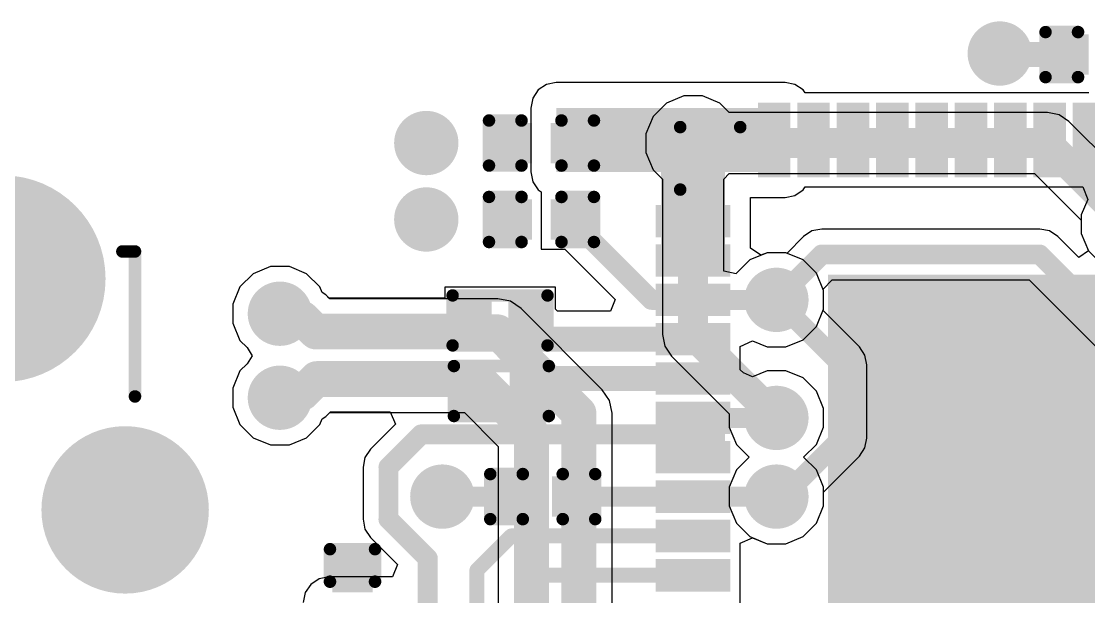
# Model space of a CAD drawing. Header units: inches. Extents: x -17 to 5374, y 0 to 5389.
# Drawn here: x 1.6 to 12.44, y 11.51 to 17.36 of the extents above; entities that cross this region are included whole.
import ezdxf

# ---------------------------------------------------------------- set-up
doc = ezdxf.new("R2010")
doc.units = ezdxf.units.IN
for name, color, linetype in [('Bottom Layer', 5, 'Continuous'), ('Bottom Solder', 6, 'Continuous'), ('Multi-Layer', 9, 'Continuous'), ('Pad Holes', 156, 'Continuous'), ('Top Layer', 1, 'Continuous'), ('Top Overlay', 2, 'Continuous'), ('Top Paste', 8, 'Continuous'), ('Top Solder', 216, 'Continuous'), ('Via Holes', 16, 'Continuous')]:
    doc.layers.add(name, color=color, linetype=linetype)

# ---------------------------------------------------------------- blocks, each defined once
blk = doc.blocks.new('USB_05__11')
at = {"layer": 'Bottom Layer'}
h = blk.add_hatch(color=5, dxfattribs=at)
edge = h.paths.add_edge_path()
edge.add_arc((-3.5, 1), 0.8, 0, 360)
h = blk.add_hatch(color=5, dxfattribs=at)
edge = h.paths.add_edge_path()
edge.add_arc((-5.85, -1.75), 1, 180, 360)
edge.add_line((-4.85, -1.75), (-4.85, -0.25))
edge.add_arc((-5.85, -0.25), 1, 0, 180)
edge.add_line((-6.85, -0.25), (-6.85, -1.75))
at = {"layer": 'Bottom Solder'}
h = blk.add_hatch(color=6, dxfattribs=at)
edge = h.paths.add_edge_path()
edge.add_arc((-3.5, 1), 0.851, 0, 360)
h = blk.add_hatch(color=6, dxfattribs=at)
edge = h.paths.add_edge_path()
edge.add_arc((-5.85, -1.75), 1.051, 180, 360)
edge.add_line((-4.799, -1.75), (-4.799, -0.25))
edge.add_arc((-5.85, -0.25), 1.051, 0, 180)
edge.add_line((-6.901, -0.25), (-6.901, -1.75))
at = {"layer": 'Multi-Layer'}
h = blk.add_hatch(color=9, dxfattribs=at)
edge = h.paths.add_edge_path()
edge.add_arc((-3.5, 1), 0.8, 0, 360)
h = blk.add_hatch(color=9, dxfattribs=at)
edge = h.paths.add_edge_path()
edge.add_arc((-5.85, -1.75), 1, 180, 360)
edge.add_line((-4.85, -1.75), (-4.85, -0.25))
edge.add_arc((-5.85, -0.25), 1, 0, 180)
edge.add_line((-6.85, -0.25), (-6.85, -1.75))
at = {"layer": 'Pad Holes'}
h = blk.add_hatch(color=7, dxfattribs=at)
edge = h.paths.add_edge_path()
edge.add_arc((-3.5, 1), 0.5, 0, 360)
h = blk.add_hatch(color=7, dxfattribs=at)
edge = h.paths.add_edge_path()
edge.add_arc((-5.85, -1.75), 0.5, 180, 360)
edge.add_line((-5.35, -1.75), (-5.35, -0.25))
edge.add_arc((-5.85, -0.25), 0.5, 0, 180)
edge.add_line((-6.35, -0.25), (-6.35, -1.75))
at = {"layer": 'Top Layer'}
h = blk.add_hatch(color=1, dxfattribs=at)
edge = h.paths.add_edge_path()
edge.add_arc((-3.5, 1), 0.8, 0, 360)
h = blk.add_hatch(color=1, dxfattribs=at)
edge = h.paths.add_edge_path()
edge.add_arc((-5.85, -1.75), 1, 180, 360)
edge.add_line((-4.85, -1.75), (-4.85, -0.25))
edge.add_arc((-5.85, -0.25), 1, 0, 180)
edge.add_line((-6.85, -0.25), (-6.85, -1.75))
at = {"layer": 'Top Solder'}
h = blk.add_hatch(color=216, dxfattribs=at)
edge = h.paths.add_edge_path()
edge.add_arc((-3.5, 1), 0.851, 0, 360)
h = blk.add_hatch(color=216, dxfattribs=at)
edge = h.paths.add_edge_path()
edge.add_arc((-5.85, -1.75), 1.051, 180, 360)
edge.add_line((-4.799, -1.75), (-4.799, -0.25))
edge.add_arc((-5.85, -0.25), 1.051, 0, 180)
edge.add_line((-6.901, -0.25), (-6.901, -1.75))
at = {"layer": 'Top Overlay', "const_width": 0.127}
for points in [[(-6.127, 0.972), (-6.127, 1.1)], [(-4.653, 1.1), (-6.127, 1.1)], [(-6.127, 0.972), (-6.127, 1.027)]]:
    blk.add_lwpolyline(points, dxfattribs=at)
at = {"layer": 'Top Overlay', "const_width": 0.0635}
for points in [[(-6.159, 1.1, 1), (-6.095, 1.1, 1)], [(-6.159, 1.1, 1), (-6.095, 1.1, 1)], [(-6.159, 1.027, 1), (-6.095, 1.027, 1)], [(-4.685, 1.1, 1), (-4.621, 1.1, 1)], [(-6.159, 0.972, 1), (-6.095, 0.972, 1)], [(-6.159, 0.972, 1), (-6.095, 0.972, 1)]]:
    blk.add_lwpolyline(points, format="xyb", close=True, dxfattribs=at)
blk = doc.blocks.new('CAP_0201_12')
at = {"layer": 'Top Layer'}
for points in [[(-0.45, 0.15), (-0.15, 0.15), (-0.15, -0.15), (-0.45, -0.15)], [(0.15, 0.15), (0.45, 0.15), (0.45, -0.15), (0.15, -0.15)]]:
    blk.add_hatch(color=1, dxfattribs=at).paths.add_polyline_path(points)
at = {"layer": 'Top Paste'}
for points in [[(-0.45, 0.15), (-0.15, 0.15), (-0.15, -0.15), (-0.45, -0.15)], [(0.15, 0.15), (0.45, 0.15), (0.45, -0.15), (0.15, -0.15)]]:
    blk.add_hatch(color=8, dxfattribs=at).paths.add_polyline_path(points)
at = {"layer": 'Top Solder'}
for points in [[(-0.505, 0.205), (-0.095, 0.205), (-0.095, -0.205), (-0.505, -0.205)], [(0.095, 0.205), (0.505, 0.205), (0.505, -0.205), (0.095, -0.205)]]:
    blk.add_hatch(color=216, dxfattribs=at).paths.add_polyline_path(points)
at = {"layer": 'Top Overlay', "const_width": 0.127}
for points in [[(-0.533, -0.229), (-0.533, 0.229)], [(-0.203, 0.229), (-0.533, 0.229)], [(0.533, 0.229), (0.203, 0.229)], [(0.533, -0.229), (0.533, 0.229)], [(-0.203, -0.229), (-0.533, -0.229)], [(0.533, -0.229), (0.203, -0.229)]]:
    blk.add_lwpolyline(points, dxfattribs=at)
at = {"layer": 'Top Overlay', "const_width": 0.0635}
for points in [[(-0.565, 0.229, 1), (-0.502, 0.229, 1)], [(-0.565, 0.229, 1), (-0.502, 0.229, 1)], [(-0.235, 0.229, 1), (-0.171, 0.229, 1)], [(0.171, 0.229, 1), (0.235, 0.229, 1)], [(0.502, 0.229, 1), (0.565, 0.229, 1)], [(0.502, 0.229, 1), (0.565, 0.229, 1)], [(-0.565, -0.229, 1), (-0.502, -0.229, 1)], [(-0.565, -0.229, 1), (-0.502, -0.229, 1)], [(-0.235, -0.229, 1), (-0.171, -0.229, 1)], [(0.171, -0.229, 1), (0.235, -0.229, 1)], [(0.502, -0.229, 1), (0.565, -0.229, 1)], [(0.502, -0.229, 1), (0.565, -0.229, 1)]]:
    blk.add_lwpolyline(points, format="xyb", close=True, dxfattribs=at)
blk = doc.blocks.new('56_QFN__7X7__23')
at = {"layer": 'Top Layer'}
for points in [[(-1.11, 3.1), (-1.11, 3.75), (-0.89, 3.75), (-0.89, 3.1)], [(-0.71, 3.1), (-0.71, 3.75), (-0.49, 3.75), (-0.49, 3.1)], [(-0.31, 3.1), (-0.31, 3.75), (-0.09, 3.75), (-0.09, 3.1)], [(0.09, 3.1), (0.09, 3.75), (0.31, 3.75), (0.31, 3.1)], [(0.49, 3.1), (0.49, 3.75), (0.71, 3.75), (0.71, 3.1)], [(0.89, 3.1), (0.89, 3.75), (1.11, 3.75), (1.11, 3.1)], [(1.29, 3.1), (1.29, 3.75), (1.51, 3.75), (1.51, 3.1)], [(1.69, 3.1), (1.69, 3.75), (1.91, 3.75), (1.91, 3.1)], [(2.09, 3.1), (2.09, 3.75), (2.31, 3.75), (2.31, 3.1)], [(2.49, 3.1), (2.49, 3.75), (2.71, 3.75), (2.71, 3.1)], [(3.1, 2.71), (3.75, 2.71), (3.75, 2.49), (3.1, 2.49)], [(3.1, 2.31), (3.75, 2.31), (3.75, 2.09), (3.1, 2.09)], [(-2, -2), (-2, 2), (2, 2), (2, -2)], [(3.1, 1.91), (3.75, 1.91), (3.75, 1.69), (3.1, 1.69)], [(3.1, 1.51), (3.75, 1.51), (3.75, 1.29), (3.1, 1.29)], [(3.1, 1.11), (3.75, 1.11), (3.75, 0.89), (3.1, 0.89)], [(3.1, 0.71), (3.75, 0.71), (3.75, 0.49), (3.1, 0.49)], [(3.1, 0.31), (3.75, 0.31), (3.75, 0.09), (3.1, 0.09)], [(3.1, -0.09), (3.75, -0.09), (3.75, -0.31), (3.1, -0.31)], [(3.1, -0.49), (3.75, -0.49), (3.75, -0.71), (3.1, -0.71)]]:
    blk.add_hatch(color=1, dxfattribs=at).paths.add_polyline_path(points)
at = {"layer": 'Top Paste'}
for points in [[(-1.11, 3.1), (-1.11, 3.75), (-0.89, 3.75), (-0.89, 3.1)], [(-0.71, 3.1), (-0.71, 3.75), (-0.49, 3.75), (-0.49, 3.1)], [(-0.31, 3.1), (-0.31, 3.75), (-0.09, 3.75), (-0.09, 3.1)], [(0.09, 3.1), (0.09, 3.75), (0.31, 3.75), (0.31, 3.1)], [(0.49, 3.1), (0.49, 3.75), (0.71, 3.75), (0.71, 3.1)], [(0.89, 3.1), (0.89, 3.75), (1.11, 3.75), (1.11, 3.1)], [(1.29, 3.1), (1.29, 3.75), (1.51, 3.75), (1.51, 3.1)], [(1.69, 3.1), (1.69, 3.75), (1.91, 3.75), (1.91, 3.1)], [(2.09, 3.1), (2.09, 3.75), (2.31, 3.75), (2.31, 3.1)], [(2.49, 3.1), (2.49, 3.75), (2.71, 3.75), (2.71, 3.1)], [(3.1, 2.71), (3.75, 2.71), (3.75, 2.49), (3.1, 2.49)], [(3.1, 2.31), (3.75, 2.31), (3.75, 2.09), (3.1, 2.09)], [(-2, -2), (-2, 2), (2, 2), (2, -2)], [(3.1, 1.91), (3.75, 1.91), (3.75, 1.69), (3.1, 1.69)], [(3.1, 1.51), (3.75, 1.51), (3.75, 1.29), (3.1, 1.29)], [(3.1, 1.11), (3.75, 1.11), (3.75, 0.89), (3.1, 0.89)], [(3.1, 0.71), (3.75, 0.71), (3.75, 0.49), (3.1, 0.49)], [(3.1, 0.31), (3.75, 0.31), (3.75, 0.09), (3.1, 0.09)], [(3.1, -0.09), (3.75, -0.09), (3.75, -0.31), (3.1, -0.31)], [(3.1, -0.49), (3.75, -0.49), (3.75, -0.71), (3.1, -0.71)]]:
    blk.add_hatch(color=8, dxfattribs=at).paths.add_polyline_path(points)
at = {"layer": 'Top Solder'}
for points in [[(-1.165, 3.045), (-1.165, 3.805), (-0.835, 3.805), (-0.835, 3.045)], [(-0.765, 3.045), (-0.765, 3.805), (-0.435, 3.805), (-0.435, 3.045)], [(-0.365, 3.045), (-0.365, 3.805), (-0.035, 3.805), (-0.035, 3.045)], [(0.035, 3.045), (0.035, 3.805), (0.365, 3.805), (0.365, 3.045)], [(0.435, 3.045), (0.435, 3.805), (0.765, 3.805), (0.765, 3.045)], [(0.835, 3.045), (0.835, 3.805), (1.165, 3.805), (1.165, 3.045)], [(1.235, 3.045), (1.235, 3.805), (1.565, 3.805), (1.565, 3.045)], [(1.635, 3.045), (1.635, 3.805), (1.965, 3.805), (1.965, 3.045)], [(2.035, 3.045), (2.035, 3.805), (2.365, 3.805), (2.365, 3.045)], [(2.435, 3.045), (2.435, 3.805), (2.765, 3.805), (2.765, 3.045)], [(3.045, 2.765), (3.805, 2.765), (3.805, 2.435), (3.045, 2.435)], [(3.045, 2.365), (3.805, 2.365), (3.805, 2.035), (3.045, 2.035)], [(-2.055, -2.055), (-2.055, 2.055), (2.055, 2.055), (2.055, -2.055)], [(3.045, 1.965), (3.805, 1.965), (3.805, 1.635), (3.045, 1.635)], [(3.045, 1.565), (3.805, 1.565), (3.805, 1.235), (3.045, 1.235)], [(3.045, 1.165), (3.805, 1.165), (3.805, 0.835), (3.045, 0.835)], [(3.045, 0.765), (3.805, 0.765), (3.805, 0.435), (3.045, 0.435)], [(3.045, 0.365), (3.805, 0.365), (3.805, 0.035), (3.045, 0.035)], [(3.045, -0.035), (3.805, -0.035), (3.805, -0.365), (3.045, -0.365)], [(3.045, -0.435), (3.805, -0.435), (3.805, -0.765), (3.045, -0.765)]]:
    blk.add_hatch(color=216, dxfattribs=at).paths.add_polyline_path(points)
at = {"layer": 'Top Overlay', "const_width": 0.127}
for points in [[(2.921, 3.556), (3.556, 3.556)], [(3.556, 3.556), (3.556, 2.946)]]:
    blk.add_lwpolyline(points, dxfattribs=at)
at = {"layer": 'Top Overlay', "const_width": 0.0635}
for points in [[(2.889, 3.556, 1), (2.953, 3.556, 1)], [(3.524, 3.556, 1), (3.588, 3.556, 1)], [(3.524, 3.556, 1), (3.588, 3.556, 1)], [(3.524, 2.946, 1), (3.588, 2.946, 1)]]:
    blk.add_lwpolyline(points, format="xyb", close=True, dxfattribs=at)
blk = doc.blocks.new('R___0201_32')
at = {"layer": 'Top Layer'}
for points in [[(-0.41, 0.185), (-0.14, 0.185), (-0.14, -0.185), (-0.41, -0.185)], [(0.14, 0.185), (0.41, 0.185), (0.41, -0.185), (0.14, -0.185)]]:
    blk.add_hatch(color=1, dxfattribs=at).paths.add_polyline_path(points)
at = {"layer": 'Top Paste'}
for points in [[(-0.41, 0.185), (-0.14, 0.185), (-0.14, -0.185), (-0.41, -0.185)], [(0.14, 0.185), (0.41, 0.185), (0.41, -0.185), (0.14, -0.185)]]:
    blk.add_hatch(color=8, dxfattribs=at).paths.add_polyline_path(points)
at = {"layer": 'Top Solder'}
for points in [[(-0.465, 0.24), (-0.085, 0.24), (-0.085, -0.24), (-0.465, -0.24)], [(0.085, 0.24), (0.465, 0.24), (0.465, -0.24), (0.085, -0.24)]]:
    blk.add_hatch(color=216, dxfattribs=at).paths.add_polyline_path(points)
at = {"layer": 'Top Overlay', "const_width": 0.127}
for points in [[(0.483, 0.254), (-0.483, 0.254)], [(-0.483, 0.254), (-0.483, -0.254)], [(0.483, 0.254), (0.483, -0.254)], [(0.483, -0.254), (-0.483, -0.254)]]:
    blk.add_lwpolyline(points, dxfattribs=at)
at = {"layer": 'Top Overlay', "const_width": 0.0635}
for points in [[(-0.514, 0.254, 1), (-0.451, 0.254, 1)], [(-0.514, 0.254, 1), (-0.451, 0.254, 1)], [(0.451, 0.254, 1), (0.514, 0.254, 1)], [(0.451, 0.254, 1), (0.514, 0.254, 1)], [(-0.514, -0.254, 1), (-0.451, -0.254, 1)], [(-0.514, -0.254, 1), (-0.451, -0.254, 1)], [(0.451, -0.254, 1), (0.514, -0.254, 1)], [(0.451, -0.254, 1), (0.514, -0.254, 1)]]:
    blk.add_lwpolyline(points, format="xyb", close=True, dxfattribs=at)
blk = doc.blocks.new('R___0201_33')
at = {"layer": 'Top Layer'}
for points in [[(-0.41, 0.185), (-0.14, 0.185), (-0.14, -0.185), (-0.41, -0.185)], [(0.14, 0.185), (0.41, 0.185), (0.41, -0.185), (0.14, -0.185)]]:
    blk.add_hatch(color=1, dxfattribs=at).paths.add_polyline_path(points)
at = {"layer": 'Top Paste'}
for points in [[(-0.41, 0.185), (-0.14, 0.185), (-0.14, -0.185), (-0.41, -0.185)], [(0.14, 0.185), (0.41, 0.185), (0.41, -0.185), (0.14, -0.185)]]:
    blk.add_hatch(color=8, dxfattribs=at).paths.add_polyline_path(points)
at = {"layer": 'Top Solder'}
for points in [[(-0.465, 0.24), (-0.085, 0.24), (-0.085, -0.24), (-0.465, -0.24)], [(0.085, 0.24), (0.465, 0.24), (0.465, -0.24), (0.085, -0.24)]]:
    blk.add_hatch(color=216, dxfattribs=at).paths.add_polyline_path(points)
at = {"layer": 'Top Overlay', "const_width": 0.127}
for points in [[(0.483, 0.254), (-0.483, 0.254)], [(-0.483, 0.254), (-0.483, -0.254)], [(0.483, 0.254), (0.483, -0.254)], [(0.483, -0.254), (-0.483, -0.254)]]:
    blk.add_lwpolyline(points, dxfattribs=at)
at = {"layer": 'Top Overlay', "const_width": 0.0635}
for points in [[(-0.514, 0.254, 1), (-0.451, 0.254, 1)], [(-0.514, 0.254, 1), (-0.451, 0.254, 1)], [(0.451, 0.254, 1), (0.514, 0.254, 1)], [(0.451, 0.254, 1), (0.514, 0.254, 1)], [(-0.514, -0.254, 1), (-0.451, -0.254, 1)], [(-0.514, -0.254, 1), (-0.451, -0.254, 1)], [(0.451, -0.254, 1), (0.514, -0.254, 1)], [(0.451, -0.254, 1), (0.514, -0.254, 1)]]:
    blk.add_lwpolyline(points, format="xyb", close=True, dxfattribs=at)
blk = doc.blocks.new('C___0201_42')
at = {"layer": 'Top Layer'}
for points in [[(-0.45, 0.15), (-0.15, 0.15), (-0.15, -0.15), (-0.45, -0.15)], [(0.15, 0.15), (0.45, 0.15), (0.45, -0.15), (0.15, -0.15)]]:
    blk.add_hatch(color=1, dxfattribs=at).paths.add_polyline_path(points)
at = {"layer": 'Top Paste'}
for points in [[(-0.45, 0.15), (-0.15, 0.15), (-0.15, -0.15), (-0.45, -0.15)], [(0.15, 0.15), (0.45, 0.15), (0.45, -0.15), (0.15, -0.15)]]:
    blk.add_hatch(color=8, dxfattribs=at).paths.add_polyline_path(points)
at = {"layer": 'Top Solder'}
for points in [[(-0.505, 0.205), (-0.095, 0.205), (-0.095, -0.205), (-0.505, -0.205)], [(0.095, 0.205), (0.505, 0.205), (0.505, -0.205), (0.095, -0.205)]]:
    blk.add_hatch(color=216, dxfattribs=at).paths.add_polyline_path(points)
at = {"layer": 'Top Overlay', "const_width": 0.127}
for points in [[(-0.533, 0.229), (-0.533, -0.229)], [(-0.203, 0.229), (-0.533, 0.229)], [(0.533, 0.229), (0.203, 0.229)], [(0.533, 0.229), (0.533, -0.229)], [(-0.203, -0.229), (-0.533, -0.229)], [(0.533, -0.229), (0.203, -0.229)]]:
    blk.add_lwpolyline(points, dxfattribs=at)
at = {"layer": 'Top Overlay', "const_width": 0.0635}
for points in [[(-0.565, 0.229, 1), (-0.502, 0.229, 1)], [(-0.565, 0.229, 1), (-0.502, 0.229, 1)], [(-0.235, 0.229, 1), (-0.171, 0.229, 1)], [(0.171, 0.229, 1), (0.235, 0.229, 1)], [(0.502, 0.229, 1), (0.565, 0.229, 1)], [(0.502, 0.229, 1), (0.565, 0.229, 1)], [(-0.565, -0.229, 1), (-0.502, -0.229, 1)], [(-0.565, -0.229, 1), (-0.502, -0.229, 1)], [(-0.235, -0.229, 1), (-0.171, -0.229, 1)], [(0.171, -0.229, 1), (0.235, -0.229, 1)], [(0.502, -0.229, 1), (0.565, -0.229, 1)], [(0.502, -0.229, 1), (0.565, -0.229, 1)]]:
    blk.add_lwpolyline(points, format="xyb", close=True, dxfattribs=at)
blk = doc.blocks.new('CAP_0201_43')
at = {"layer": 'Top Layer'}
for points in [[(-0.45, 0.15), (-0.15, 0.15), (-0.15, -0.15), (-0.45, -0.15)], [(0.15, 0.15), (0.45, 0.15), (0.45, -0.15), (0.15, -0.15)]]:
    blk.add_hatch(color=1, dxfattribs=at).paths.add_polyline_path(points)
at = {"layer": 'Top Paste'}
for points in [[(-0.45, 0.15), (-0.15, 0.15), (-0.15, -0.15), (-0.45, -0.15)], [(0.15, 0.15), (0.45, 0.15), (0.45, -0.15), (0.15, -0.15)]]:
    blk.add_hatch(color=8, dxfattribs=at).paths.add_polyline_path(points)
at = {"layer": 'Top Solder'}
for points in [[(-0.505, 0.205), (-0.095, 0.205), (-0.095, -0.205), (-0.505, -0.205)], [(0.095, 0.205), (0.505, 0.205), (0.505, -0.205), (0.095, -0.205)]]:
    blk.add_hatch(color=216, dxfattribs=at).paths.add_polyline_path(points)
at = {"layer": 'Top Overlay', "const_width": 0.127}
for points in [[(-0.203, 0.229), (-0.533, 0.229)], [(-0.533, 0.229), (-0.533, -0.229)], [(0.533, 0.229), (0.203, 0.229)], [(0.533, 0.229), (0.533, -0.229)], [(-0.203, -0.229), (-0.533, -0.229)], [(0.533, -0.229), (0.203, -0.229)]]:
    blk.add_lwpolyline(points, dxfattribs=at)
at = {"layer": 'Top Overlay', "const_width": 0.0635}
for points in [[(-0.565, 0.229, 1), (-0.502, 0.229, 1)], [(-0.565, 0.229, 1), (-0.502, 0.229, 1)], [(-0.235, 0.229, 1), (-0.171, 0.229, 1)], [(0.171, 0.229, 1), (0.235, 0.229, 1)], [(0.502, 0.229, 1), (0.565, 0.229, 1)], [(0.502, 0.229, 1), (0.565, 0.229, 1)], [(-0.565, -0.229, 1), (-0.502, -0.229, 1)], [(-0.565, -0.229, 1), (-0.502, -0.229, 1)], [(-0.235, -0.229, 1), (-0.171, -0.229, 1)], [(0.171, -0.229, 1), (0.235, -0.229, 1)], [(0.502, -0.229, 1), (0.565, -0.229, 1)], [(0.502, -0.229, 1), (0.565, -0.229, 1)]]:
    blk.add_lwpolyline(points, format="xyb", close=True, dxfattribs=at)
blk = doc.blocks.new('CAP_0201_45')
at = {"layer": 'Top Layer'}
for points in [[(-0.45, 0.15), (-0.15, 0.15), (-0.15, -0.15), (-0.45, -0.15)], [(0.15, 0.15), (0.45, 0.15), (0.45, -0.15), (0.15, -0.15)]]:
    blk.add_hatch(color=1, dxfattribs=at).paths.add_polyline_path(points)
at = {"layer": 'Top Paste'}
for points in [[(-0.45, 0.15), (-0.15, 0.15), (-0.15, -0.15), (-0.45, -0.15)], [(0.15, 0.15), (0.45, 0.15), (0.45, -0.15), (0.15, -0.15)]]:
    blk.add_hatch(color=8, dxfattribs=at).paths.add_polyline_path(points)
at = {"layer": 'Top Solder'}
for points in [[(-0.505, 0.205), (-0.095, 0.205), (-0.095, -0.205), (-0.505, -0.205)], [(0.095, 0.205), (0.505, 0.205), (0.505, -0.205), (0.095, -0.205)]]:
    blk.add_hatch(color=216, dxfattribs=at).paths.add_polyline_path(points)
at = {"layer": 'Top Overlay', "const_width": 0.127}
for points in [[(-0.533, 0.229), (-0.533, -0.229)], [(-0.203, 0.229), (-0.533, 0.229)], [(0.533, 0.229), (0.203, 0.229)], [(0.533, 0.229), (0.533, -0.229)], [(-0.203, -0.229), (-0.533, -0.229)], [(0.533, -0.229), (0.203, -0.229)]]:
    blk.add_lwpolyline(points, dxfattribs=at)
at = {"layer": 'Top Overlay', "const_width": 0.0635}
for points in [[(-0.565, 0.229, 1), (-0.502, 0.229, 1)], [(-0.565, 0.229, 1), (-0.502, 0.229, 1)], [(-0.235, 0.229, 1), (-0.171, 0.229, 1)], [(0.171, 0.229, 1), (0.235, 0.229, 1)], [(0.502, 0.229, 1), (0.565, 0.229, 1)], [(0.502, 0.229, 1), (0.565, 0.229, 1)], [(-0.565, -0.229, 1), (-0.502, -0.229, 1)], [(-0.565, -0.229, 1), (-0.502, -0.229, 1)], [(-0.235, -0.229, 1), (-0.171, -0.229, 1)], [(0.171, -0.229, 1), (0.235, -0.229, 1)], [(0.502, -0.229, 1), (0.565, -0.229, 1)], [(0.502, -0.229, 1), (0.565, -0.229, 1)]]:
    blk.add_lwpolyline(points, format="xyb", close=True, dxfattribs=at)
blk = doc.blocks.new('CAP_0201_46')
at = {"layer": 'Top Layer'}
for points in [[(-0.45, 0.15), (-0.15, 0.15), (-0.15, -0.15), (-0.45, -0.15)], [(0.15, 0.15), (0.45, 0.15), (0.45, -0.15), (0.15, -0.15)]]:
    blk.add_hatch(color=1, dxfattribs=at).paths.add_polyline_path(points)
at = {"layer": 'Top Paste'}
for points in [[(-0.45, 0.15), (-0.15, 0.15), (-0.15, -0.15), (-0.45, -0.15)], [(0.15, 0.15), (0.45, 0.15), (0.45, -0.15), (0.15, -0.15)]]:
    blk.add_hatch(color=8, dxfattribs=at).paths.add_polyline_path(points)
at = {"layer": 'Top Solder'}
for points in [[(-0.505, 0.205), (-0.095, 0.205), (-0.095, -0.205), (-0.505, -0.205)], [(0.095, 0.205), (0.505, 0.205), (0.505, -0.205), (0.095, -0.205)]]:
    blk.add_hatch(color=216, dxfattribs=at).paths.add_polyline_path(points)
at = {"layer": 'Top Overlay', "const_width": 0.127}
for points in [[(-0.533, 0.229), (-0.533, -0.229)], [(-0.203, 0.229), (-0.533, 0.229)], [(0.533, 0.229), (0.203, 0.229)], [(0.533, 0.229), (0.533, -0.229)], [(-0.203, -0.229), (-0.533, -0.229)], [(0.533, -0.229), (0.203, -0.229)]]:
    blk.add_lwpolyline(points, dxfattribs=at)
at = {"layer": 'Top Overlay', "const_width": 0.0635}
for points in [[(-0.565, 0.229, 1), (-0.502, 0.229, 1)], [(-0.565, 0.229, 1), (-0.502, 0.229, 1)], [(-0.235, 0.229, 1), (-0.171, 0.229, 1)], [(0.171, 0.229, 1), (0.235, 0.229, 1)], [(0.502, 0.229, 1), (0.565, 0.229, 1)], [(0.502, 0.229, 1), (0.565, 0.229, 1)], [(-0.565, -0.229, 1), (-0.502, -0.229, 1)], [(-0.565, -0.229, 1), (-0.502, -0.229, 1)], [(-0.235, -0.229, 1), (-0.171, -0.229, 1)], [(0.171, -0.229, 1), (0.235, -0.229, 1)], [(0.502, -0.229, 1), (0.565, -0.229, 1)], [(0.502, -0.229, 1), (0.565, -0.229, 1)]]:
    blk.add_lwpolyline(points, format="xyb", close=True, dxfattribs=at)

msp = doc.modelspace()

# ---------------------------------------------------------------- hatches: boundary and pattern name
at = {"layer": 'Bottom Layer'}
h = msp.add_hatch(color=5, dxfattribs=at)
edge = h.paths.add_edge_path()
edge.add_arc((11.541, 17.029), 0.225, 0, 360)
h = msp.add_hatch(color=5, dxfattribs=at)
edge = h.paths.add_edge_path()
edge.add_arc((5.712, 16.119), 0.225, 0, 360)
h = msp.add_hatch(color=5, dxfattribs=at)
edge = h.paths.add_edge_path()
edge.add_arc((8.424, 16.119), 0.225, 0, 360)
h = msp.add_hatch(color=5, dxfattribs=at)
edge = h.paths.add_edge_path()
edge.add_arc((5.712, 15.342), 0.225, 0, 360)
h = msp.add_hatch(color=5, dxfattribs=at)
edge = h.paths.add_edge_path()
edge.add_arc((9.271, 14.525), 0.225, 0, 360)
h = msp.add_hatch(color=5, dxfattribs=at)
edge = h.paths.add_edge_path()
edge.add_arc((4.224, 14.384), 0.225, 0, 360)
h = msp.add_hatch(color=5, dxfattribs=at)
edge = h.paths.add_edge_path()
edge.add_arc((11.872, 14.015), 0.225, 0, 360)
h = msp.add_hatch(color=5, dxfattribs=at)
edge = h.paths.add_edge_path()
edge.add_arc((4.224, 13.53), 0.225, 0, 360)
h = msp.add_hatch(color=5, dxfattribs=at)
edge = h.paths.add_edge_path()
edge.add_arc((9.271, 13.325), 0.225, 0, 360)
h = msp.add_hatch(color=5, dxfattribs=at)
edge = h.paths.add_edge_path()
edge.add_arc((10.559, 12.748), 0.225, 0, 360)
h = msp.add_hatch(color=5, dxfattribs=at)
edge = h.paths.add_edge_path()
edge.add_arc((11.849, 12.725), 0.225, 0, 360)
h = msp.add_hatch(color=5, dxfattribs=at)
edge = h.paths.add_edge_path()
edge.add_arc((5.875, 12.525), 0.225, 0, 360)
h = msp.add_hatch(color=5, dxfattribs=at)
edge = h.paths.add_edge_path()
edge.add_arc((9.271, 12.525), 0.225, 0, 360)
h = msp.add_hatch(color=5, dxfattribs=at)
edge = h.paths.add_edge_path()
edge.add_arc((11.826, 11.435), 0.225, 0, 360)
at = {"layer": 'Bottom Solder'}
h = msp.add_hatch(color=6, dxfattribs=at)
edge = h.paths.add_edge_path()
edge.add_arc((11.541, 17.029), 0.327, 0, 360)
h = msp.add_hatch(color=6, dxfattribs=at)
edge = h.paths.add_edge_path()
edge.add_arc((5.712, 16.119), 0.327, 0, 360)
h = msp.add_hatch(color=6, dxfattribs=at)
edge = h.paths.add_edge_path()
edge.add_arc((8.424, 16.119), 0.327, 0, 360)
h = msp.add_hatch(color=6, dxfattribs=at)
edge = h.paths.add_edge_path()
edge.add_arc((5.712, 15.342), 0.327, 0, 360)
h = msp.add_hatch(color=6, dxfattribs=at)
edge = h.paths.add_edge_path()
edge.add_arc((9.271, 14.525), 0.327, 0, 360)
h = msp.add_hatch(color=6, dxfattribs=at)
edge = h.paths.add_edge_path()
edge.add_arc((4.224, 14.384), 0.327, 0, 360)
h = msp.add_hatch(color=6, dxfattribs=at)
edge = h.paths.add_edge_path()
edge.add_arc((11.872, 14.015), 0.327, 0, 360)
h = msp.add_hatch(color=6, dxfattribs=at)
edge = h.paths.add_edge_path()
edge.add_arc((4.224, 13.53), 0.327, 0, 360)
h = msp.add_hatch(color=6, dxfattribs=at)
edge = h.paths.add_edge_path()
edge.add_arc((9.271, 13.325), 0.327, 0, 360)
h = msp.add_hatch(color=6, dxfattribs=at)
edge = h.paths.add_edge_path()
edge.add_arc((10.559, 12.748), 0.327, 0, 360)
h = msp.add_hatch(color=6, dxfattribs=at)
edge = h.paths.add_edge_path()
edge.add_arc((11.849, 12.725), 0.327, 0, 360)
h = msp.add_hatch(color=6, dxfattribs=at)
edge = h.paths.add_edge_path()
edge.add_arc((5.875, 12.525), 0.327, 0, 360)
h = msp.add_hatch(color=6, dxfattribs=at)
edge = h.paths.add_edge_path()
edge.add_arc((9.271, 12.525), 0.327, 0, 360)
h = msp.add_hatch(color=6, dxfattribs=at)
edge = h.paths.add_edge_path()
edge.add_arc((11.826, 11.435), 0.327, 0, 360)
at = {"layer": 'Top Layer'}
h = msp.add_hatch(color=1, dxfattribs=at)
edge = h.paths.add_edge_path()
edge.add_arc((11.541, 17.029), 0.225, 0, 360)
for points in [[(7.033, 15.825), (9.359, 15.825), (9.359, 16.475), (7.033, 16.475)], [(8.099, 14.815), (8.749, 14.815), (8.749, 16.475), (8.099, 16.475)], [(8.099, 12.815), (8.749, 12.815), (8.749, 13.435), (8.099, 13.435)]]:
    msp.add_hatch(color=1, dxfattribs=at).paths.add_polyline_path(points)
h = msp.add_hatch(color=1, dxfattribs=at)
edge = h.paths.add_edge_path()
edge.add_arc((5.712, 16.119), 0.225, 0, 360)
h = msp.add_hatch(color=1, dxfattribs=at)
edge = h.paths.add_edge_path()
edge.add_arc((8.424, 16.119), 0.225, 0, 360)
h = msp.add_hatch(color=1, dxfattribs=at)
edge = h.paths.add_edge_path()
edge.add_arc((5.712, 15.342), 0.225, 0, 360)
h = msp.add_hatch(color=1, dxfattribs=at)
edge = h.paths.add_edge_path()
edge.add_arc((9.271, 14.525), 0.225, 0, 360)
h = msp.add_hatch(color=1, dxfattribs=at)
edge = h.paths.add_edge_path()
edge.add_arc((4.224, 14.384), 0.225, 0, 360)
h = msp.add_hatch(color=1, dxfattribs=at)
edge = h.paths.add_edge_path()
edge.add_arc((11.872, 14.015), 0.225, 0, 360)
h = msp.add_hatch(color=1, dxfattribs=at)
edge = h.paths.add_edge_path()
edge.add_arc((4.224, 13.53), 0.225, 0, 360)
h = msp.add_hatch(color=1, dxfattribs=at)
edge = h.paths.add_edge_path()
edge.add_arc((9.271, 13.325), 0.225, 0, 360)
h = msp.add_hatch(color=1, dxfattribs=at)
edge = h.paths.add_edge_path()
edge.add_arc((10.559, 12.748), 0.225, 0, 360)
h = msp.add_hatch(color=1, dxfattribs=at)
edge = h.paths.add_edge_path()
edge.add_arc((11.849, 12.725), 0.225, 0, 360)
h = msp.add_hatch(color=1, dxfattribs=at)
edge = h.paths.add_edge_path()
edge.add_arc((5.875, 12.525), 0.225, 0, 360)
h = msp.add_hatch(color=1, dxfattribs=at)
edge = h.paths.add_edge_path()
edge.add_arc((9.271, 12.525), 0.225, 0, 360)
h = msp.add_hatch(color=1, dxfattribs=at)
edge = h.paths.add_edge_path()
edge.add_arc((11.826, 11.435), 0.225, 0, 360)
at = {"layer": 'Top Solder'}
h = msp.add_hatch(color=216, dxfattribs=at)
edge = h.paths.add_edge_path()
edge.add_arc((11.541, 17.029), 0.327, 0, 360)
h = msp.add_hatch(color=216, dxfattribs=at)
edge = h.paths.add_edge_path()
edge.add_arc((5.712, 16.119), 0.327, 0, 360)
h = msp.add_hatch(color=216, dxfattribs=at)
edge = h.paths.add_edge_path()
edge.add_arc((8.424, 16.119), 0.327, 0, 360)
h = msp.add_hatch(color=216, dxfattribs=at)
edge = h.paths.add_edge_path()
edge.add_arc((5.712, 15.342), 0.327, 0, 360)
h = msp.add_hatch(color=216, dxfattribs=at)
edge = h.paths.add_edge_path()
edge.add_arc((9.271, 14.525), 0.327, 0, 360)
h = msp.add_hatch(color=216, dxfattribs=at)
edge = h.paths.add_edge_path()
edge.add_arc((4.224, 14.384), 0.327, 0, 360)
h = msp.add_hatch(color=216, dxfattribs=at)
edge = h.paths.add_edge_path()
edge.add_arc((11.872, 14.015), 0.327, 0, 360)
h = msp.add_hatch(color=216, dxfattribs=at)
edge = h.paths.add_edge_path()
edge.add_arc((4.224, 13.53), 0.327, 0, 360)
h = msp.add_hatch(color=216, dxfattribs=at)
edge = h.paths.add_edge_path()
edge.add_arc((9.271, 13.325), 0.327, 0, 360)
h = msp.add_hatch(color=216, dxfattribs=at)
edge = h.paths.add_edge_path()
edge.add_arc((10.559, 12.748), 0.327, 0, 360)
h = msp.add_hatch(color=216, dxfattribs=at)
edge = h.paths.add_edge_path()
edge.add_arc((11.849, 12.725), 0.327, 0, 360)
h = msp.add_hatch(color=216, dxfattribs=at)
edge = h.paths.add_edge_path()
edge.add_arc((5.875, 12.525), 0.327, 0, 360)
h = msp.add_hatch(color=216, dxfattribs=at)
edge = h.paths.add_edge_path()
edge.add_arc((9.271, 12.525), 0.327, 0, 360)
h = msp.add_hatch(color=216, dxfattribs=at)
edge = h.paths.add_edge_path()
edge.add_arc((11.826, 11.435), 0.327, 0, 360)
at = {"layer": 'Via Holes'}
h = msp.add_hatch(color=7, dxfattribs=at)
edge = h.paths.add_edge_path()
edge.add_arc((11.541, 17.029), 0.15, 0, 360)
h = msp.add_hatch(color=7, dxfattribs=at)
edge = h.paths.add_edge_path()
edge.add_arc((5.712, 16.119), 0.15, 0, 360)
h = msp.add_hatch(color=7, dxfattribs=at)
edge = h.paths.add_edge_path()
edge.add_arc((8.424, 16.119), 0.15, 0, 360)
h = msp.add_hatch(color=7, dxfattribs=at)
edge = h.paths.add_edge_path()
edge.add_arc((5.712, 15.342), 0.15, 0, 360)
h = msp.add_hatch(color=7, dxfattribs=at)
edge = h.paths.add_edge_path()
edge.add_arc((9.271, 14.525), 0.15, 0, 360)
h = msp.add_hatch(color=7, dxfattribs=at)
edge = h.paths.add_edge_path()
edge.add_arc((4.224, 14.384), 0.15, 0, 360)
h = msp.add_hatch(color=7, dxfattribs=at)
edge = h.paths.add_edge_path()
edge.add_arc((11.872, 14.015), 0.15, 0, 360)
h = msp.add_hatch(color=7, dxfattribs=at)
edge = h.paths.add_edge_path()
edge.add_arc((4.224, 13.53), 0.15, 0, 360)
h = msp.add_hatch(color=7, dxfattribs=at)
edge = h.paths.add_edge_path()
edge.add_arc((9.271, 13.325), 0.15, 0, 360)
h = msp.add_hatch(color=7, dxfattribs=at)
edge = h.paths.add_edge_path()
edge.add_arc((10.559, 12.748), 0.15, 0, 360)
h = msp.add_hatch(color=7, dxfattribs=at)
edge = h.paths.add_edge_path()
edge.add_arc((11.849, 12.725), 0.15, 0, 360)
h = msp.add_hatch(color=7, dxfattribs=at)
edge = h.paths.add_edge_path()
edge.add_arc((5.875, 12.525), 0.15, 0, 360)
h = msp.add_hatch(color=7, dxfattribs=at)
edge = h.paths.add_edge_path()
edge.add_arc((9.271, 12.525), 0.15, 0, 360)
h = msp.add_hatch(color=7, dxfattribs=at)
edge = h.paths.add_edge_path()
edge.add_arc((11.826, 11.435), 0.15, 0, 360)

# ---------------------------------------------------------------- linework, layer by layer
at = {"layer": 'Bottom Layer'}
for p, q in [((8.153, 16.525), (8.018, 16.39)), ((8.329, 16.598), (8.153, 16.525)), ((8.519, 16.598), (8.329, 16.598)), ((8.695, 16.525), (8.519, 16.598)), ((8.791, 16.429), (8.695, 16.525)), ((8.018, 16.39), (7.945, 16.214)), ((12.025, 16.429), (8.791, 16.429)), ((12.144, 16.406), (12.025, 16.429)), ((12.245, 16.338), (12.144, 16.406)), ((12.81, 15.773), (12.245, 16.338)), ((7.945, 16.214), (7.945, 16.023)), ((7.945, 16.023), (8.018, 15.847)), ((8.018, 15.847), (8.113, 15.752)), ((8.113, 15.752), (8.113, 14.172)), ((8.735, 15.752), (8.791, 15.808)), ((8.735, 14.815), (8.735, 15.752)), ((8.791, 15.808), (11.896, 15.808)), ((11.896, 15.808), (12.37, 15.334)), ((12.37, 15.334), (12.37, 15.199)), ((9.632, 15.225), (9.548, 15.169)), ((9.732, 15.245), (9.632, 15.225)), ((11.947, 15.245), (9.732, 15.245)), ((12.046, 15.225), (11.947, 15.245)), ((12.13, 15.169), (12.046, 15.225)), ((12.37, 15.199), (12.443, 15.023)), ((9.548, 15.169), (9.379, 14.999)), ((12.344, 14.954), (12.13, 15.169)), ((9.176, 15.004), (9, 14.931)), ((9.366, 15.004), (9.176, 15.004)), ((9.379, 14.999), (9.366, 15.004)), ((12.443, 15.023), (12.344, 14.954)), ((4.129, 14.863), (3.953, 14.79)), ((4.32, 14.863), (4.129, 14.863)), ((4.496, 14.79), (4.32, 14.863)), ((9, 14.931), (8.865, 14.797)), ((3.953, 14.79), (3.818, 14.656)), ((4.63, 14.656), (4.496, 14.79)), ((8.862, 14.789), (8.735, 14.815)), ((8.865, 14.797), (8.862, 14.789)), ((3.818, 14.656), (3.745, 14.48)), ((4.653, 14.6), (4.63, 14.656)), ((9.745, 14.633), (9.839, 14.727)), ((9.839, 14.727), (11.839, 14.727)), ((11.839, 14.727), (13.423, 13.143)), ((4.69, 14.576), (4.653, 14.6)), ((4.73, 14.535), (4.69, 14.576)), ((9.75, 14.621), (9.745, 14.633)), ((9.75, 14.43), (9.75, 14.621)), ((3.745, 14.48), (3.745, 14.289)), ((6.438, 14.535), (4.73, 14.535)), ((6.567, 14.51), (6.438, 14.535)), ((6.676, 14.437), (6.567, 14.51)), ((7.501, 13.611), (6.676, 14.437)), ((9.745, 14.418), (9.75, 14.43)), ((10.115, 14.048), (9.745, 14.418)), ((3.745, 14.289), (3.818, 14.113)), ((3.818, 14.113), (3.891, 14.04)), ((8.113, 14.172), (8.137, 14.053)), ((3.891, 14.04), (3.941, 13.957)), ((8.137, 14.053), (8.204, 13.953)), ((10.171, 13.964), (10.115, 14.048)), ((3.941, 13.957), (3.891, 13.874)), ((8.204, 13.953), (8.792, 13.365)), ((10.19, 13.865), (10.171, 13.964)), ((3.818, 13.802), (3.745, 13.626)), ((3.891, 13.874), (3.818, 13.802)), ((10.19, 13.119), (10.19, 13.865)), ((3.745, 13.626), (3.745, 13.435)), ((7.574, 13.502), (7.501, 13.611)), ((7.6, 13.373), (7.574, 13.502)), ((3.745, 13.435), (3.818, 13.259)), ((4.69, 13.339), (4.73, 13.379)), ((4.73, 13.379), (6.099, 13.379)), ((6.099, 13.379), (6.444, 13.034)), ((7.6, 9.425), (7.6, 13.373)), ((8.792, 13.365), (8.792, 13.23)), ((3.818, 13.259), (3.953, 13.124)), ((4.496, 13.124), (4.63, 13.259)), ((4.63, 13.259), (4.653, 13.314)), ((4.653, 13.314), (4.69, 13.339)), ((8.792, 13.23), (8.865, 13.054)), ((3.953, 13.124), (4.129, 13.051)), ((4.129, 13.051), (4.32, 13.051)), ((4.32, 13.051), (4.496, 13.124)), ((6.444, 13.034), (6.444, 9.765)), ((8.865, 13.054), (8.994, 12.925)), ((10.115, 12.936), (10.171, 13.02)), ((10.171, 13.02), (10.19, 13.119)), ((8.994, 12.925), (8.865, 12.797)), ((9.75, 12.571), (10.115, 12.936)), ((8.865, 12.797), (8.792, 12.621)), ((8.792, 12.621), (8.792, 12.43)), ((9.75, 12.43), (9.75, 12.571)), ((8.792, 12.43), (8.865, 12.254)), ((9.677, 12.254), (9.75, 12.43)), ((8.865, 12.254), (9, 12.119)), ((9.542, 12.119), (9.677, 12.254)), ((9, 12.119), (9.176, 12.046)), ((9.176, 12.046), (9.366, 12.046)), ((9.366, 12.046), (9.542, 12.119))]:
    msp.add_line(p, q, dxfattribs=at)
for points, const_width in [([(8.424, 14.172), (8.424, 16.119)], 0.305), ([(8.424, 16.119), (12.025, 16.119)], 0.305), ([(12.025, 16.119), (12.849, 15.294)], 0.305), ([(9.271, 14.525), (9.732, 14.986)], 0.203), ([(9.732, 14.986), (11.947, 14.986)], 0.203), ([(11.947, 14.986), (13.606, 13.326)], 0.203), ([(4.224, 14.384), (4.271, 14.337)], 0.356), ([(9.271, 14.525), (9.931, 13.865)], 0.203), ([(4.271, 14.337), (4.452, 14.337)], 0.356), ([(4.452, 14.337), (4.591, 14.199)], 0.356), ([(4.591, 14.199), (6.438, 14.199)], 0.356), ([(6.438, 14.199), (7.263, 13.373)], 0.356), ([(8.424, 14.172), (9.271, 13.325)], 0.305), ([(4.452, 13.577), (4.591, 13.716)], 0.356), ([(4.591, 13.716), (6.238, 13.716)], 0.356), ([(6.238, 13.716), (6.781, 13.173)], 0.356), ([(9.931, 13.119), (9.931, 13.865)], 0.203), ([(4.224, 13.53), (4.271, 13.577)], 0.356), ([(4.271, 13.577), (4.452, 13.577)], 0.356), ([(7.263, 9.425), (7.263, 13.373)], 0.356), ([(6.781, 9.625), (6.781, 13.173)], 0.356), ([(9.338, 12.525), (9.931, 13.119)], 0.203), ([(9.271, 12.525), (9.338, 12.525)], 0.203)]:
    msp.add_lwpolyline(points, dxfattribs=dict(at, const_width=const_width))
for points, const_width in [([(8.348, 16.119, 1), (8.5, 16.119, 1)], 0.152), ([(8.348, 16.119, 1), (8.5, 16.119, 1)], 0.152), ([(11.949, 16.119, 1), (12.101, 16.119, 1)], 0.152), ([(11.949, 16.119, 1), (12.101, 16.119, 1)], 0.152), ([(9.681, 14.986, 1), (9.782, 14.986, 1)], 0.102), ([(9.681, 14.986, 1), (9.782, 14.986, 1)], 0.102), ([(11.896, 14.986, 1), (11.997, 14.986, 1)], 0.102), ([(11.896, 14.986, 1), (11.997, 14.986, 1)], 0.102), ([(4.136, 14.384, 1), (4.313, 14.384, 1)], 0.178), ([(9.22, 14.525, 1), (9.322, 14.525, 1)], 0.102), ([(9.22, 14.525, 1), (9.322, 14.525, 1)], 0.102), ([(4.182, 14.337, 1), (4.36, 14.337, 1)], 0.178), ([(4.182, 14.337, 1), (4.36, 14.337, 1)], 0.178), ([(4.363, 14.337, 1), (4.541, 14.337, 1)], 0.178), ([(4.363, 14.337, 1), (4.541, 14.337, 1)], 0.178), ([(4.502, 14.199, 1), (4.68, 14.199, 1)], 0.178), ([(4.502, 14.199, 1), (4.68, 14.199, 1)], 0.178), ([(6.349, 14.199, 1), (6.527, 14.199, 1)], 0.178), ([(6.349, 14.199, 1), (6.527, 14.199, 1)], 0.178), ([(8.348, 14.172, 1), (8.5, 14.172, 1)], 0.152), ([(8.348, 14.172, 1), (8.5, 14.172, 1)], 0.152), ([(4.502, 13.716, 1), (4.68, 13.716, 1)], 0.178), ([(4.502, 13.716, 1), (4.68, 13.716, 1)], 0.178), ([(6.149, 13.716, 1), (6.327, 13.716, 1)], 0.178), ([(6.149, 13.716, 1), (6.327, 13.716, 1)], 0.178), ([(9.881, 13.865, 1), (9.982, 13.865, 1)], 0.102), ([(9.881, 13.865, 1), (9.982, 13.865, 1)], 0.102), ([(4.136, 13.53, 1), (4.313, 13.53, 1)], 0.178), ([(4.182, 13.577, 1), (4.36, 13.577, 1)], 0.178), ([(4.182, 13.577, 1), (4.36, 13.577, 1)], 0.178), ([(4.363, 13.577, 1), (4.541, 13.577, 1)], 0.178), ([(4.363, 13.577, 1), (4.541, 13.577, 1)], 0.178), ([(7.174, 13.373, 1), (7.352, 13.373, 1)], 0.178), ([(7.174, 13.373, 1), (7.352, 13.373, 1)], 0.178), ([(9.195, 13.325, 1), (9.347, 13.325, 1)], 0.152), ([(6.692, 13.173, 1), (6.87, 13.173, 1)], 0.178), ([(6.692, 13.173, 1), (6.87, 13.173, 1)], 0.178), ([(9.881, 13.119, 1), (9.982, 13.119, 1)], 0.102), ([(9.881, 13.119, 1), (9.982, 13.119, 1)], 0.102), ([(9.22, 12.525, 1), (9.322, 12.525, 1)], 0.102), ([(9.287, 12.525, 1), (9.389, 12.525, 1)], 0.102), ([(9.287, 12.525, 1), (9.389, 12.525, 1)], 0.102)]:
    msp.add_lwpolyline(points, format="xyb", close=True, dxfattribs=dict(at, const_width=const_width))
at = {"layer": 'Top Layer'}
for p, q in [((6.934, 16.715), (6.85, 16.659)), ((7.033, 16.734), (6.934, 16.715)), ((9.359, 16.734), (7.033, 16.734)), ((9.458, 16.715), (9.359, 16.734)), ((9.542, 16.659), (9.458, 16.715)), ((6.85, 16.659), (6.794, 16.575)), ((9.563, 16.628), (9.542, 16.659)), ((12.447, 16.628), (9.563, 16.628)), ((6.794, 16.575), (6.774, 16.475)), ((6.774, 16.475), (6.774, 15.825)), ((6.774, 15.825), (6.794, 15.726)), ((6.794, 15.726), (6.85, 15.642)), ((6.85, 15.642), (6.881, 15.622)), ((9.458, 15.586), (9.542, 15.642)), ((9.542, 15.642), (9.563, 15.673)), ((9.563, 15.673), (12.384, 15.673)), ((12.384, 15.673), (12.435, 15.546)), ((6.881, 15.622), (6.881, 15.04)), ((9.008, 15.049), (9.008, 15.566)), ((9.008, 15.566), (9.359, 15.566)), ((9.359, 15.566), (9.458, 15.586)), ((12.435, 15.546), (12.37, 15.39)), ((12.37, 15.39), (12.37, 15.199)), ((12.37, 15.199), (12.443, 15.023)), ((6.881, 15.04), (7.12, 15.04)), ((7.12, 15.04), (7.632, 14.528)), ((9.114, 14.979), (9.008, 15.049)), ((9.176, 15.004), (9.114, 14.979)), ((9.366, 15.004), (9.176, 15.004)), ((9.542, 14.931), (9.366, 15.004)), ((12.443, 15.023), (12.578, 14.888)), ((4.129, 14.863), (3.953, 14.79)), ((4.32, 14.863), (4.129, 14.863)), ((4.496, 14.79), (4.32, 14.863)), ((9.677, 14.797), (9.542, 14.931)), ((3.953, 14.79), (3.818, 14.656)), ((4.63, 14.656), (4.496, 14.79)), ((9.75, 14.621), (9.677, 14.797)), ((3.818, 14.656), (3.745, 14.48)), ((4.653, 14.6), (4.63, 14.656)), ((7.025, 14.653), (5.9, 14.653)), ((5.9, 14.653), (5.9, 14.543)), ((7.025, 14.432), (7.025, 14.653)), ((4.69, 14.576), (4.653, 14.6)), ((4.722, 14.543), (4.69, 14.576)), ((5.9, 14.543), (4.722, 14.543)), ((9.75, 14.43), (9.75, 14.621)), ((3.745, 14.48), (3.745, 14.289)), ((7.046, 14.41), (7.025, 14.432)), ((7.632, 14.528), (7.583, 14.41)), ((9.677, 14.254), (9.75, 14.43)), ((7.583, 14.41), (7.046, 14.41)), ((3.745, 14.289), (3.818, 14.113)), ((9.542, 14.119), (9.677, 14.254)), ((3.818, 14.113), (3.891, 14.04)), ((8.902, 14.052), (9.029, 14.107)), ((9.029, 14.107), (9.176, 14.046)), ((9.366, 14.046), (9.542, 14.119)), ((3.891, 14.04), (3.941, 13.957)), ((8.902, 13.813), (8.902, 14.052)), ((9.176, 14.046), (9.366, 14.046)), ((3.941, 13.957), (3.891, 13.874)), ((3.818, 13.802), (3.745, 13.626)), ((3.891, 13.874), (3.818, 13.802)), ((8.937, 13.784), (8.902, 13.813)), ((9.029, 13.743), (8.937, 13.784)), ((9.176, 13.804), (9.029, 13.743)), ((9.366, 13.804), (9.176, 13.804)), ((9.542, 13.731), (9.366, 13.804)), ((9.677, 13.597), (9.542, 13.731)), ((3.745, 13.626), (3.745, 13.435)), ((9.75, 13.421), (9.677, 13.597)), ((3.745, 13.435), (3.818, 13.259)), ((4.69, 13.339), (4.738, 13.387)), ((4.738, 13.387), (5.345, 13.387)), ((5.345, 13.387), (5.398, 13.26)), ((9.75, 13.23), (9.75, 13.421)), ((3.818, 13.259), (3.953, 13.124)), ((4.496, 13.124), (4.63, 13.259)), ((4.63, 13.259), (4.653, 13.314)), ((4.653, 13.314), (4.69, 13.339)), ((5.398, 13.26), (5.145, 13.007)), ((9.677, 13.054), (9.75, 13.23)), ((3.953, 13.124), (4.129, 13.051)), ((4.129, 13.051), (4.32, 13.051)), ((4.32, 13.051), (4.496, 13.124)), ((9.548, 12.925), (9.677, 13.054)), ((5.089, 12.923), (5.069, 12.824)), ((5.145, 13.007), (5.089, 12.923)), ((9.677, 12.797), (9.548, 12.925)), ((5.069, 12.824), (5.069, 12.295)), ((9.75, 12.621), (9.677, 12.797)), ((9.75, 12.43), (9.75, 12.621)), ((9.677, 12.254), (9.75, 12.43)), ((5.069, 12.295), (5.089, 12.195)), ((5.089, 12.195), (5.145, 12.111)), ((9.542, 12.119), (9.677, 12.254)), ((5.145, 12.111), (5.421, 11.836)), ((8.902, 12.052), (9.029, 12.107)), ((8.902, 11.158), (8.902, 12.052)), ((9.029, 12.107), (9.176, 12.046)), ((9.176, 12.046), (9.366, 12.046)), ((9.366, 12.046), (9.542, 12.119)), ((5.421, 11.836), (5.368, 11.709)), ((4.538, 11.633), (4.482, 11.549)), ((4.622, 11.689), (4.538, 11.633)), ((4.721, 11.709), (4.622, 11.689)), ((5.368, 11.709), (4.721, 11.709)), ((4.482, 11.549), (4.462, 11.45))]:
    msp.add_line(p, q, dxfattribs=at)
for points, const_width in [([(11.541, 17.029), (11.553, 17.018)], 0.254), ([(11.553, 17.018), (12.24, 17.018)], 0.254), ([(7.183, 15.342), (8, 14.525)], 0.203), ([(8, 14.525), (8.424, 14.525)], 0.203), ([(8.424, 14.525), (9.271, 14.525)], 0.203), ([(4.452, 14.337), (4.583, 14.207)], 0.356), ([(6.042, 14.207), (6.152, 14.316)], 0.356), ([(6.152, 14.316), (6.187, 14.316)], 0.356), ([(6.737, 14.266), (6.737, 14.316)], 0.254), ([(4.583, 14.207), (6.042, 14.207)], 0.356), ([(6.737, 14.266), (6.745, 14.258)], 0.254), ([(6.745, 14.258), (6.795, 14.258)], 0.254), ([(6.795, 14.258), (6.928, 14.125)], 0.254), ([(6.928, 14.125), (8.424, 14.125)], 0.254), ([(4.452, 13.577), (4.599, 13.724)], 0.356), ([(4.599, 13.724), (6.039, 13.724)], 0.356), ([(6.039, 13.724), (6.164, 13.598)], 0.356), ([(6.75, 13.648), (6.758, 13.656)], 0.254), ([(6.758, 13.656), (6.838, 13.656)], 0.254), ([(6.838, 13.656), (6.907, 13.725)], 0.254), ([(6.907, 13.725), (8.424, 13.725)], 0.254), ([(6.164, 13.598), (6.2, 13.598)], 0.356), ([(6.75, 13.598), (6.75, 13.648)], 0.254), ([(8.424, 13.325), (9.271, 13.325)], 0.203), ([(8.424, 13.325), (8.454, 13.356)], 0.152), ([(5.328, 12.824), (5.661, 13.157)], 0.203), ([(5.661, 13.157), (8.55, 13.157)], 0.203), ([(8.175, 12.959), (8.175, 13.068)], 0.152), ([(8.175, 12.959), (8.209, 12.925)], 0.152), ([(5.328, 12.295), (5.328, 12.824)], 0.203), ([(8.209, 12.925), (8.424, 12.925)], 0.152), ([(5.875, 12.525), (6.596, 12.525)], 0.203), ([(7.196, 12.525), (8.424, 12.525)], 0.203), ([(8.424, 12.525), (9.271, 12.525)], 0.203), ([(5.328, 12.295), (5.727, 11.896)], 0.203), ([(6.227, 11.777), (6.576, 12.125)], 0.152), ([(6.576, 12.125), (8.424, 12.125)], 0.152), ([(5.727, 11.1), (5.727, 11.896)], 0.203), ([(6.227, 11.1), (6.227, 11.777)], 0.152), ([(6.758, 11.587), (6.896, 11.725)], 0.152), ([(6.896, 11.725), (8.424, 11.725)], 0.152), ([(6.758, 11.131), (6.758, 11.587)], 0.152)]:
    msp.add_lwpolyline(points, dxfattribs=dict(at, const_width=const_width))
for points, const_width in [([(11.478, 17.029, 1), (11.605, 17.029, 1)], 0.127), ([(11.489, 17.018, 1), (11.616, 17.018, 1)], 0.127), ([(11.489, 17.018, 1), (11.616, 17.018, 1)], 0.127), ([(12.176, 17.018, 1), (12.303, 17.018, 1)], 0.127), ([(7.133, 15.342, 1), (7.234, 15.342, 1)], 0.102), ([(7.95, 14.525, 1), (8.051, 14.525, 1)], 0.102), ([(7.95, 14.525, 1), (8.051, 14.525, 1)], 0.102), ([(8.373, 14.525, 1), (8.475, 14.525, 1)], 0.102), ([(8.373, 14.525, 1), (8.475, 14.525, 1)], 0.102), ([(9.22, 14.525, 1), (9.322, 14.525, 1)], 0.102), ([(4.363, 14.337, 1), (4.541, 14.337, 1)], 0.178), ([(6.063, 14.316, 1), (6.241, 14.316, 1)], 0.178), ([(6.063, 14.316, 1), (6.241, 14.316, 1)], 0.178), ([(6.098, 14.316, 1), (6.276, 14.316, 1)], 0.178), ([(6.674, 14.316, 1), (6.801, 14.316, 1)], 0.127), ([(4.494, 14.207, 1), (4.672, 14.207, 1)], 0.178), ([(4.494, 14.207, 1), (4.672, 14.207, 1)], 0.178), ([(5.953, 14.207, 1), (6.131, 14.207, 1)], 0.178), ([(5.953, 14.207, 1), (6.131, 14.207, 1)], 0.178), ([(6.674, 14.266, 1), (6.801, 14.266, 1)], 0.127), ([(6.674, 14.266, 1), (6.801, 14.266, 1)], 0.127), ([(6.682, 14.258, 1), (6.809, 14.258, 1)], 0.127), ([(6.682, 14.258, 1), (6.809, 14.258, 1)], 0.127), ([(6.732, 14.258, 1), (6.859, 14.258, 1)], 0.127), ([(6.732, 14.258, 1), (6.859, 14.258, 1)], 0.127), ([(6.864, 14.125, 1), (6.991, 14.125, 1)], 0.127), ([(6.864, 14.125, 1), (6.991, 14.125, 1)], 0.127), ([(8.361, 14.125, 1), (8.488, 14.125, 1)], 0.127), ([(4.51, 13.724, 1), (4.688, 13.724, 1)], 0.178), ([(4.51, 13.724, 1), (4.688, 13.724, 1)], 0.178), ([(5.95, 13.724, 1), (6.128, 13.724, 1)], 0.178), ([(5.95, 13.724, 1), (6.128, 13.724, 1)], 0.178), ([(6.694, 13.656, 1), (6.821, 13.656, 1)], 0.127), ([(6.694, 13.656, 1), (6.821, 13.656, 1)], 0.127), ([(6.774, 13.656, 1), (6.901, 13.656, 1)], 0.127), ([(6.774, 13.656, 1), (6.901, 13.656, 1)], 0.127), ([(6.843, 13.725, 1), (6.97, 13.725, 1)], 0.127), ([(6.843, 13.725, 1), (6.97, 13.725, 1)], 0.127), ([(8.361, 13.725, 1), (8.488, 13.725, 1)], 0.127), ([(4.363, 13.577, 1), (4.541, 13.577, 1)], 0.178), ([(6.075, 13.598, 1), (6.253, 13.598, 1)], 0.178), ([(6.075, 13.598, 1), (6.253, 13.598, 1)], 0.178), ([(6.111, 13.598, 1), (6.289, 13.598, 1)], 0.178), ([(6.686, 13.648, 1), (6.813, 13.648, 1)], 0.127), ([(6.686, 13.648, 1), (6.813, 13.648, 1)], 0.127), ([(6.686, 13.598, 1), (6.813, 13.598, 1)], 0.127), ([(8.373, 13.325, 1), (8.475, 13.325, 1)], 0.102), ([(8.386, 13.325, 1), (8.462, 13.325, 1)], 0.0762), ([(8.416, 13.356, 1), (8.492, 13.356, 1)], 0.0762), ([(9.22, 13.325, 1), (9.322, 13.325, 1)], 0.102), ([(5.61, 13.157, 1), (5.712, 13.157, 1)], 0.102), ([(5.61, 13.157, 1), (5.712, 13.157, 1)], 0.102), ([(8.499, 13.157, 1), (8.6, 13.157, 1)], 0.102), ([(8.137, 13.068, 1), (8.213, 13.068, 1)], 0.0762), ([(8.137, 12.959, 1), (8.213, 12.959, 1)], 0.0762), ([(8.137, 12.959, 1), (8.213, 12.959, 1)], 0.0762), ([(5.277, 12.824, 1), (5.379, 12.824, 1)], 0.102), ([(5.277, 12.824, 1), (5.379, 12.824, 1)], 0.102), ([(8.171, 12.925, 1), (8.247, 12.925, 1)], 0.0762), ([(8.171, 12.925, 1), (8.247, 12.925, 1)], 0.0762), ([(8.386, 12.925, 1), (8.462, 12.925, 1)], 0.0762), ([(5.824, 12.525, 1), (5.926, 12.525, 1)], 0.102), ([(6.545, 12.525, 1), (6.647, 12.525, 1)], 0.102), ([(7.145, 12.525, 1), (7.247, 12.525, 1)], 0.102), ([(8.373, 12.525, 1), (8.475, 12.525, 1)], 0.102), ([(8.373, 12.525, 1), (8.475, 12.525, 1)], 0.102), ([(9.22, 12.525, 1), (9.322, 12.525, 1)], 0.102), ([(5.277, 12.295, 1), (5.379, 12.295, 1)], 0.102), ([(5.277, 12.295, 1), (5.379, 12.295, 1)], 0.102), ([(6.538, 12.125, 1), (6.614, 12.125, 1)], 0.0762), ([(6.538, 12.125, 1), (6.614, 12.125, 1)], 0.0762), ([(8.386, 12.125, 1), (8.462, 12.125, 1)], 0.0762), ([(5.676, 11.896, 1), (5.778, 11.896, 1)], 0.102), ([(5.676, 11.896, 1), (5.778, 11.896, 1)], 0.102), ([(6.189, 11.777, 1), (6.265, 11.777, 1)], 0.0762), ([(6.189, 11.777, 1), (6.265, 11.777, 1)], 0.0762), ([(6.858, 11.725, 1), (6.934, 11.725, 1)], 0.0762), ([(6.858, 11.725, 1), (6.934, 11.725, 1)], 0.0762), ([(8.386, 11.725, 1), (8.462, 11.725, 1)], 0.0762), ([(6.72, 11.587, 1), (6.796, 11.587, 1)], 0.0762), ([(6.72, 11.587, 1), (6.796, 11.587, 1)], 0.0762)]:
    msp.add_lwpolyline(points, format="xyb", close=True, dxfattribs=dict(at, const_width=const_width))

# ---------------------------------------------------------------- block references
for name, p, rotation in [('CAP_0201_46', (12.54, 17.018), 180), ('56_QFN__7X7__23', (11.849, 12.725), 90), ('CAP_0201_45', (6.883, 16.119), 180), ('USB_05__11', (1.651, 8.89), 270), ('C___0201_42', (6.883, 15.342), 180), ('R___0201_32', (6.462, 14.316), 180), ('R___0201_33', (6.475, 13.598), 180), ('CAP_0201_43', (6.896, 12.525), 180), ('CAP_0201_12', (4.962, 11.457), 270)]:
    msp.add_blockref(name, p, dxfattribs=dict(rotation=rotation))

doc.saveas('drawing.dxf')
